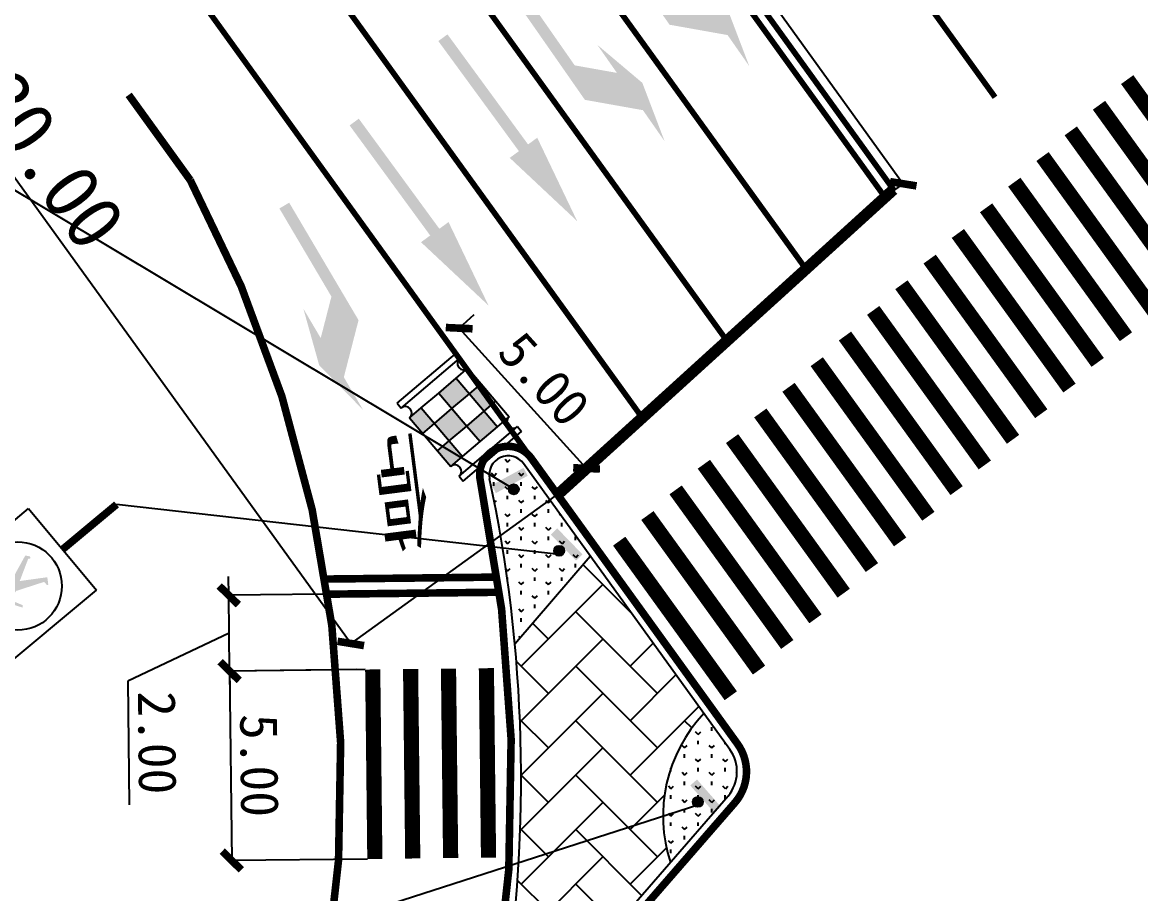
# Model space of a CAD drawing. Extents: x 529560 to 530007, y 3020699 to 3021211.
# Drawn here: x 529718.49 to 529748.01, y 3020920.55 to 3020943.54 of the extents above; entities that cross this region are included whole.
import ezdxf

# ---------------------------------------------------------------- set-up
doc = ezdxf.new("R2010")
doc.units = 0
doc.header["$LTSCALE"] = 0.5
doc.header["$PDMODE"] = 32
doc.linetypes.add('JTSS01', pattern=[6, 2, -4])
doc.linetypes.add('JTSS02', pattern=[2, 1, -1])
doc.layers.get('0').update_dxf_attribs({"linetype": 'CONTINUOUS'})
doc.layers.get('Defpoints').update_dxf_attribs({"linetype": 'CONTINUOUS'})
for name, color, linetype in [('@-交通信号', 7, 'CONTINUOUS'), ('@-交通标志', 7, 'CONTINUOUS'), ('@-设计标注', 7, 'CONTINUOUS'), ('@-隔离岛', 3, 'CONTINUOUS'), ('交通标志', 7, 'CONTINUOUS')]:
    doc.layers.add(name, color=color, linetype=linetype)
doc.layers.add('@-道路标线', color=7, linetype='CONTINUOUS', lineweight=0)
doc.styles.add('--黑体', font='simhei.ttf')
doc.styles.add('HT', font='rd.shx', dxfattribs={"bigfont": 'ht.shx'})
doc.styles.add('STYLE1', font='simhei.ttf', dxfattribs={"width": 0.8})
doc.dimstyles.new('标志标注', dxfattribs={"dimtxt": 1, "dimasz": 0.5, "dimexe": 0, "dimexo": 0, "dimgap": 0.25, "dimtad": 1, "dimzin": 0, "dimdsep": 46, "dimtxsty": '--黑体', "dimblk": 'ARCHTICK', "dimcen": 0.09, "dimadec": 0, "dimazin": 0, "dimtfac": 1, "dimtix": 1, "dimtmove": 2, "dimatfit": 0, "dimfxl": 1, "dimtolj": 1, "dimtzin": 0, "dimarcsym": 0})
pattern_1 = [(90, (-8.73892568052e-05, 1.53235159814e-05), (-0.3592099999896079, 0.3592100000103919), [0.09525, -0.6231699999999997]), (44.99999999834238, (-8.73892568052e-05, 1.53235159814e-05), (-0.359210244832374, 0.3592102448531581), [0.09525, -0.4127500000000002]), (134.9999999983423, (-8.73892568052e-05, 1.53235159814e-05), (-0.3592102448531581, -0.359210244832374), [0.09525, -0.41275])]

# ---------------------------------------------------------------- blocks, each defined once
blk = doc.blocks.new('_ArchTick')
at = {"color": 0, "linetype": 'ByBlock', "const_width": 0.4}
blk.add_lwpolyline([(-0.5, -0.5), (0.5, 0.5)], dxfattribs=at)
blk = doc.blocks.new('*D26')
at = {"layer": '@-设计标注', "color": 0, "linetype": 'Continuous', "lineweight": -2, "transparency": 16777216}
for p, q in [((529727.5416243556, 3020926.462683006), (529723.9639055992, 3020926.422273426)), ((529723.9639055992, 3020926.422273426), (529724.0203759446, 3020921.422592326)), ((529727.5980947008, 3020921.463001906), (529724.0203759446, 3020921.422592326))]:
    blk.add_line(p, q, dxfattribs=at)
at = {"layer": 'Defpoints', "color": 0, "linetype": 'Continuous', "transparency": 16777216}
for p in [(529727.5416243556, 3020926.462683006), (529727.5980947008, 3020921.463001906), (529724.0203759446, 3020921.422592326)]:
    blk.add_point(p, dxfattribs=at)
at = {"layer": '@-设计标注', "color": 0, "linetype": 'Continuous', "lineweight": -2, "transparency": 16777216, "xscale": 0.5, "yscale": 0.5, "zscale": 0.5}
for p, rotation in [((529723.9639055992, 3020926.422273426), 90.64711624901862), ((529724.0203759446, 3020921.422592326), 270.6471162490186)]:
    blk.add_blockref('_ArchTick', p, dxfattribs=dict(at, rotation=rotation))
at = {"layer": '@-设计标注', "color": 0, "linetype": 'Continuous', "transparency": 16777216, "insert": (529724.7477105563, 3020923.930966878), "char_height": 1, "attachment_point": 5, "rotation": 270.6471162490186, "style": '--黑体'}
blk.add_mtext('\\A1;5.00', dxfattribs=at)
blk = doc.blocks.new('*D66')
at = {"layer": '@-设计标注', "color": 0, "linetype": 'Continuous', "lineweight": -2, "transparency": 16777216}
for p, q in [((529715.141007263, 3020955.47500647), (529709.5999699098, 3020951.474333145)), ((529727.1612620894, 3020927.151483456), (529709.5999699098, 3020951.474333145)), ((529732.7022994428, 3020931.152156781), (529727.1612620894, 3020927.151483456))]:
    blk.add_line(p, q, dxfattribs=at)
at = {"layer": 'Defpoints', "color": 0, "linetype": 'Continuous', "transparency": 16777216}
for p in [(529715.141007263, 3020955.47500647), (529709.5999699098, 3020951.474333145), (529732.7022994428, 3020931.152156781)]:
    blk.add_point(p, dxfattribs=at)
at = {"layer": '@-设计标注', "color": 0, "linetype": 'Continuous', "lineweight": -2, "transparency": 16777216, "xscale": 0.5, "yscale": 0.5, "zscale": 0.5}
for p, rotation in [((529709.5999699098, 3020951.474333145), 125.829585820494), ((529727.1612620894, 3020927.151483456), 305.829585820494)]:
    blk.add_blockref('_ArchTick', p, dxfattribs=dict(at, rotation=rotation))
at = {"layer": '@-设计标注', "color": 0, "linetype": 'Continuous', "transparency": 16777216, "insert": (529719.1982099167, 3020939.903217654), "char_height": 1.5, "attachment_point": 5, "rotation": 305.829585820494, "style": '--黑体'}
blk.add_mtext('\\A1;30.00', dxfattribs=at)
blk = doc.blocks.new('*D113')
at = {"layer": '@-设计标注', "color": 0, "linetype": 'Continuous', "lineweight": -2, "transparency": 16777216}
for p, q in [((529723.9413174607, 3020928.422145864), (529723.9356704261, 3020928.922113974)), ((529727.2930217058, 3020928.460002659), (529723.9413174607, 3020928.422145864)), ((529723.9639055993, 3020926.422273425), (529723.9413174607, 3020928.422145864)), ((529723.9639055993, 3020926.422273425), (529723.9413174607, 3020928.422145864)), ((529723.9526115301, 3020927.422209645), (529721.2771662265, 3020926.153957296)), ((529727.3156098444, 3020926.46013022), (529723.9639055993, 3020926.422273425)), ((529723.9639055993, 3020926.422273425), (529723.969552634, 3020925.922305315)), ((529721.2771662265, 3020926.153957296), (529721.3140305763, 3020922.890120533))]:
    blk.add_line(p, q, dxfattribs=at)
at = {"layer": 'Defpoints', "color": 0, "linetype": 'Continuous', "transparency": 16777216}
for p in [(529723.9413174607, 3020928.422145864), (529727.2930217058, 3020928.460002659), (529727.3156098444, 3020926.46013022)]:
    blk.add_point(p, dxfattribs=at)
at = {"layer": '@-设计标注', "color": 0, "linetype": 'Continuous', "lineweight": -2, "transparency": 16777216, "xscale": 0.5, "yscale": 0.5, "zscale": 0.5}
for p, rotation in [((529723.9413174607, 3020928.422145864), 270.6471162620225), ((529723.9639055993, 3020926.422273425), 90.64711626202245)]:
    blk.add_blockref('_ArchTick', p, dxfattribs=dict(at, rotation=rotation))
at = {"layer": '@-设计标注', "color": 0, "linetype": 'Continuous', "transparency": 16777216, "insert": (529722.0511681853, 3020924.530572916), "char_height": 1, "attachment_point": 5, "rotation": 270.64711626202245, "style": '--黑体'}
blk.add_mtext('\\A1;2.00', dxfattribs=at)
blk = doc.blocks.new('*D120')
at = {"layer": '@-设计标注', "color": 0, "linetype": 'Continuous', "lineweight": -2, "transparency": 16777216}
for p, q in [((529732.0134337489, 3020950.759745132), (529732.9605700783, 3020951.443585143)), ((529732.9605700783, 3020951.443585143), (529741.7412161676, 3020939.282160297)), ((529740.7940798376, 3020938.598320285), (529741.7412161676, 3020939.282160297))]:
    blk.add_line(p, q, dxfattribs=at)
at = {"layer": 'Defpoints', "color": 0, "linetype": 'Continuous', "transparency": 16777216}
for p in [(529732.0134337489, 3020950.759745132), (529741.7412161676, 3020939.282160297), (529740.7940798376, 3020938.598320285)]:
    blk.add_point(p, dxfattribs=at)
at = {"layer": '@-设计标注', "color": 0, "linetype": 'Continuous', "lineweight": -2, "transparency": 16777216, "xscale": 0.5, "yscale": 0.5, "zscale": 0.5}
for p, rotation in [((529732.9605700783, 3020951.443585143), 125.829585814006), ((529741.7412161676, 3020939.282160297), 305.829585814006)]:
    blk.add_blockref('_ArchTick', p, dxfattribs=dict(at, rotation=rotation))
at = {"layer": '@-设计标注', "color": 0, "linetype": 'Continuous', "transparency": 16777216, "insert": (529737.9635192058, 3020945.805193656), "char_height": 1, "attachment_point": 5, "rotation": 305.82958581400595, "style": '--黑体'}
blk.add_mtext('\\A1;15.00', dxfattribs=at)
blk = doc.blocks.new('*D126')
at = {"layer": '@-设计标注', "color": 0, "linetype": 'Continuous', "lineweight": -2, "transparency": 16777216}
for p, q in [((529730.4058492819, 3020935.821185411), (529730.0218634806, 3020935.472321083)), ((529733.384099802, 3020931.771595895), (529730.0218634806, 3020935.472321083)), ((529733.7680856034, 3020932.120460224), (529733.384099802, 3020931.771595895))]:
    blk.add_line(p, q, dxfattribs=at)
at = {"layer": 'Defpoints', "color": 0, "linetype": 'Continuous', "transparency": 16777216}
for p in [(529730.4058492819, 3020935.821185411), (529730.0218634806, 3020935.472321083), (529733.7680856034, 3020932.120460224)]:
    blk.add_point(p, dxfattribs=at)
at = {"layer": '@-设计标注', "color": 0, "linetype": 'Continuous', "lineweight": -2, "transparency": 16777216, "xscale": 0.5, "yscale": 0.5, "zscale": 0.5}
for p, rotation in [((529730.0218634806, 3020935.472321083), 132.2562279915653), ((529733.384099802, 3020931.771595895), 312.2562279915653)]:
    blk.add_blockref('_ArchTick', p, dxfattribs=dict(at, rotation=rotation))
at = {"layer": '@-设计标注', "color": 0, "linetype": 'Continuous', "transparency": 16777216, "insert": (529732.2622485373, 3020934.130071731), "char_height": 1, "attachment_point": 5, "rotation": 312.2562279915653, "style": '--黑体'}
blk.add_mtext('\\A1;5.00', dxfattribs=at)
blk = doc.blocks.new('A$C3C3D2F93')
at = {"layer": '@-交通信号', "linetype": 'ByBlock', "lineweight": -3}
for points in [[(0.636612563422329, 0.3842590611756122, 1), (0.3716990666451812, 0.3842590611756122, 1)], [(0.9557559565391784, 1.4572398186e-06), (0.9610744601823172, 0.2359415198560555), (0.0053170975315879, 0.2574859704525352), (-1.4061115508e-06, 0.0215459078362983)]]:
    blk.add_hatch(color=14, dxfattribs=at).paths.add_polyline_path(points)
at = {"layer": '@-交通信号', "color": 14}
blk.add_circle((0.5041558150337551, 0.3842590611756122), 0.1324567483885739, dxfattribs=at)
blk = doc.blocks.new('A$C20262908')
at = {"layer": '@-交通信号'}
h = blk.add_hatch(color=256, dxfattribs=at)
h.paths.add_polyline_path([(1.600634182977955, 6.210089854750548), (1.705974536656867, 6.036182656142044), (1.722252771200146, 5.788063367348513), (1.783296591835095, 5.820603752945316), (1.803644825937225, 6.129735790658742), (1.677487626147921, 6.40226023318246), (1.522953392297494, 6.443348794025952), (1.539121309353504, 6.503948328609113), (1.559469543572049, 6.569028828933368), (1.543190867931115, 6.630041577809607), (1.50249528151471, 6.668258827921817), (1.4451141829486, 6.683922750657076), (1.38773308432428, 6.668258827921817), (1.347037497966083, 6.630041577809607), (1.330758822383359, 6.569028828918817), (1.351107056601904, 6.503948328623665), (1.367274973599705, 6.443348794025952), (1.212740739749278, 6.402260233167907), (1.086583539901766, 6.12973579064419), (1.106931774120311, 5.820603752959868), (1.167975594697054, 5.788063367348513), (1.184253829240333, 6.036182656156597), (1.289594182861037, 6.210089854750548), (1.289594182919245, 5.821289854720817), (1.167975594697054, 5.121449854748789), (1.123162375413812, 5.111061243893344), (1.111001332639715, 5.043705771851818), (1.289594182861037, 5.043689854719559), (1.445114183006808, 5.821289854735367), (1.600634182977955, 5.043689854734112), (1.77922703308286, 5.043705771851818), (1.767065990541594, 5.111061243893344), (1.722252771200146, 5.121449854734237), (1.600634182977955, 5.821289854735367)])
h.paths.add_polyline_path([(1.34106393100228, 3.490382939213303), (1.054025306541007, 2.77457599552872), (0.9442910053185188, 2.772835227675385), (0.9251309569808654, 2.74149842619954), (1.09574236231856, 2.633318344771395), (1.483963789942207, 3.257059906376525), (1.792364179098511, 2.70947301101114), (1.763338306744116, 2.676835374310029), (1.766966816445345, 2.651450395249411), (1.810505404311696, 2.633318344756844), (1.908468109148088, 2.713099204396712), (1.603695788711774, 3.492776020968448), (1.618208945437799, 3.873548539457258), (1.770594885165337, 3.713986820206627), (1.810498788719995, 3.449985530372941), (1.875968094391281, 3.490115837266785), (1.846787854970898, 3.801020337486988), (1.705286562268156, 4.004099086261704), (1.534759397211018, 4.062121431095873), (1.527502818906214, 4.105638460605405, 0.2072279350689316), (1.536862318520434, 4.304035340261178, 0.0711061981058181), (1.521611607924568, 4.326142171543324, 0.0975891202728249), (1.505733524973038, 4.337728110942406, 0.0222332267681968), (1.486810258298645, 4.345536458946297, 0.0407986121601978), (1.476032406731974, 4.34846528415801, 0.0459787038497324), (1.447806362877599, 4.351066376824745, 0.0363583218134128), (1.41208339674631, 4.34846528415801, 0.02830864803348), (1.392890011018607, 4.344535183176049, 0.0246906909628924), (1.371488369477446, 4.337728110942406, 0.079384576499933), (1.346410269907209, 4.323510421760147, 0.1243502617140169), (1.335183425340801, 4.308716938496218, 0.0811445592898371), (1.330410815717186, 4.289198379570733, 0.0695555518301039), (1.331837628094945, 4.265841116182854, 0.0047304574096672), (1.333952440822031, 4.255887759267353, 0.0090106909384495), (1.335205918760038, 4.250694593662045, 0.057141586892112), (1.34128549468005, 4.234974404491366, -0.0682413411958788), (1.34609056584304, 4.221683421244961, -0.1243534000053011), (1.345359178900252, 4.201817645167466, 0.0894556629479959), (1.34246246080147, 4.174540697888004, 0.0148189027599731), (1.344483915891031, 4.154845142227713, -0.0224194918720017), (1.346325109654571, 4.133755183167521, 0.0428473774026392), (1.34609056584304, 4.123770511127077, 0.1828745618122536), (1.348471540142782, 4.118494326496147, 0.101618928131842), (1.356975653790867, 4.112891118275002, 0.0299215739039949), (1.400514241773635, 4.103438784644822), (1.400514241773635, 4.058495237710302), (1.29235360311577, 4.032564406326854), (1.221502177009823, 3.939619158991262), (1.110796685970854, 3.793562070917686), (1.070942621037829, 3.758154267357893), (0.8960283421329219, 3.647504982844112), (0.9491668014670722, 3.607671034536907), (1.139280950243119, 3.706733891638577), (1.186076243582647, 3.731598482423577), (1.292353603173977, 3.875442362681496)])
for p, q in [((-5.97242033109e-05, 7.46323644767108), (-5.97242033109e-05, 1.854004647713735)), ((2.804556175717151, 7.46323644767108), (-5.97242033109e-05, 7.46323644767108)), ((2.804556175717151, 7.46323644767108), (2.804556175717151, 1.854004647713735)), ((2.804556175775359, 4.658620547692406), (-5.97242615186e-05, 4.658620547721512)), ((2.804556175717151, 1.854004647713735), (-5.97242033109e-05, 1.854004647713735))]:
    blk.add_line(p, q, dxfattribs=at)
at = {"layer": '@-交通信号', "const_width": 0.2, "flags": 128}
blk.add_lwpolyline([(1.402248225756919, 1.854004647713735), (1.402248225756919, 0)], dxfattribs=at)
at = {"layer": '@-交通信号', "color": 1}
blk.add_circle((1.402248225698712, 6.060928497652638), 1.166399999991831, dxfattribs=at)
at = {"layer": '@-交通信号', "color": 3}
blk.add_circle((1.418040356831625, 3.383721678357686), 1.166399999991831, dxfattribs=at)
blk = doc.blocks.new('人行灯')
at = {"layer": '@-交通信号', "rotation": 335.5426217795846}
blk.add_blockref('A$C20262908', (502933.8473118571, 73806.93248637827), dxfattribs=at)
at = {"layer": '@-交通信号', "style": 'HT', "width": 0.6}
blk.add_text('行人灯', height=1.499999999999999, rotation=336.8116892374417, dxfattribs=at).set_placement((502938.1296336069, 73809.25216818527))
blk = doc.blocks.new('A$C348E0356')
at = {"layer": '交通标志', "lineweight": 15}
h = blk.add_hatch(color=1, dxfattribs=at)
h.paths.add_polyline_path([(3.003229652764275, 1.581825583154568), (2.699315253586973, 2.053429645515278), (2.345612207427619, 1.825493846656171), (2.649526606546714, 1.35388978429546)])
h.paths.add_polyline_path([(1.699794109328649, 2.827652479812969), (2.00370850827312, 2.356048417277634), (2.357411554490681, 2.58398421613674), (2.053497155546209, 3.055588278657522)])
h.paths.add_polyline_path([(2.00370850827312, 2.356048417277634), (1.473153939063194, 2.014144718996249), (1.815057638159487, 1.483590148374786), (2.345612207427619, 1.825493846656171), (2.212649657740256, 2.031820624353712)])
h.paths.add_polyline_path([(2.11897203727858, 1.011986086014075), (1.815057638159487, 1.483590148374786), (1.284503068891353, 1.141686450093402), (1.588417468068655, 0.6700823877326914)])
h.paths.add_polyline_path([(1.169239540060515, 2.485748781531583), (0.6386849708505907, 2.143845083250199), (0.9425993697950616, 1.672241020714864), (1.473153939063194, 2.014144718996249)])
h.paths.add_polyline_path([(0.9425993697950616, 1.672241020714864), (0.5888963236357087, 1.444305221855755), (0.9308000227320008, 0.9137506512342952), (1.284503068891353, 1.141686450093402), (1.151540519262198, 1.348013227790942)])
at = {"layer": '交通标志', "lineweight": 25}
for p, q in [((1.768577406415715, 3.497717086982446), (6.21755607426e-05, 2.358038092701462)), ((1.863550656125879, 3.350340817545656), (1.768577406415715, 3.497717086982446)), ((1.863550656125879, 3.350340817545656), (0.0950354252709076, 2.210661823264671)), ((1.699794109328649, 2.827652479812969), (1.169239540060515, 2.485748781531583)), ((2.053497155546209, 3.055588278657522), (1.699794109328649, 2.827652479812969)), ((2.00370850827312, 2.356048417277634), (1.699794109328649, 2.827652479812969)), ((2.357411554490681, 2.58398421613674), (2.053497155546209, 3.055588278657522)), ((1.169239540060515, 2.485748781531583), (0.6386849708505907, 2.143845083250199)), ((1.473153939063194, 2.014144718996249), (1.169239540060515, 2.485748781531583)), ((2.357411554490681, 2.58398421613674), (2.00370850827312, 2.356048417277634)), ((2.699315253586973, 2.053429645515278), (2.357411554490681, 2.58398421613674)), ((0.0950354252709076, 2.210661823264671), (6.21755607426e-05, 2.358038092701462)), ((2.00370850827312, 2.356048417277634), (1.473153939063194, 2.014144718996249)), ((2.345612207427619, 1.825493846656171), (2.00370850827312, 2.356048417277634)), ((3.003229652764275, 1.581825583154568), (2.566352703957818, 2.259756423212819)), ((0.6386849708505907, 2.143845083250199), (0.2849819246330298, 1.91590928439109)), ((0.5888963236357087, 1.444305221855755), (0.2849819246330298, 1.91590928439109)), ((0.9425993697950616, 1.672241020714864), (0.6386849708505907, 2.143845083250199)), ((1.473153939063194, 2.014144718996249), (0.9425993697950616, 1.672241020714864)), ((1.815057638159487, 1.483590148374786), (1.473153939063194, 2.014144718996249)), ((2.649526606546714, 1.35388978429546), (2.212649657740256, 2.031820624353712)), ((2.699315253586973, 2.053429645515278), (2.345612207427619, 1.825493846656171)), ((0.9425993697950616, 1.672241020714864), (0.5888963236357087, 1.444305221855755)), ((1.284503068891353, 1.141686450093402), (0.9425993697950616, 1.672241020714864)), ((2.11897203727858, 1.011986086014075), (1.68209508853033, 1.689916926072328)), ((2.345612207427619, 1.825493846656171), (1.815057638159487, 1.483590148374786)), ((3.003229652764275, 1.581825583154568), (2.649526606546714, 1.35388978429546)), ((0.9308000227320008, 0.9137506512342952), (0.5888963236357087, 1.444305221855755)), ((1.588417468068655, 0.6700823877326914), (1.151540519262198, 1.348013227790942)), ((1.815057638159487, 1.483590148374786), (1.284503068891353, 1.141686450093402)), ((3.193176151951773, 1.287073044106364), (1.424660921038593, 0.1473940498253796)), ((2.649526606546714, 1.35388978429546), (2.11897203727858, 1.011986086014075)), ((3.288149401603732, 1.139696774669572), (3.193176151951773, 1.287073044106364)), ((1.234714421851094, 0.442146588873584), (0.7978374730446376, 1.120077428931835)), ((1.284503068891353, 1.141686450093402), (0.9308000227320008, 0.9137506512342952)), ((3.288149401603732, 1.139696774669572), (1.519634170748758, 1.7780388589e-05)), ((2.11897203727858, 1.011986086014075), (1.588417468068655, 0.6700823877326914)), ((1.588417468068655, 0.6700823877326914), (1.234714421851094, 0.442146588873584)), ((1.519634170748758, 1.7780388589e-05), (1.424660921038593, 0.1473940498253796))]:
    blk.add_line(p, q, dxfattribs=at)
for centre, major_axis, ratio, start_param, end_param in [((1.958523905836044, 3.202964548094313), (0.0132628393479032, 0.1748249984116091), 0.9999999976595978, 0.648165981041317, 3.789758634631108), ((0.1900086749810725, 2.06328555382788), (-0.1748249984686601, 0.0132628393522313), 0.999999997006934, 2.218962305269292, 5.360554958859085), ((3.098202902416232, 1.434449313717776), (-0.1748249984686601, 0.0132628393522313), 0.999999997006934, -0.9226303483204992, 2.218962305269292), ((1.329687671561259, 0.2947703194367932), (0.0132628393608787, 0.1748249985826468), 0.9999999959073038, 3.789758633994535, 6.931351287584327)]:
    blk.add_ellipse(centre, major_axis=major_axis, ratio=ratio, start_param=start_param, end_param=end_param, dxfattribs=at)
blk = doc.blocks.new('A$C174B43BA')
at = {"layer": '交通标志', "linetype": 'ByBlock', "lineweight": -3}
for points in [[(0.6366147921982129, 0.3842561724922007, 1), (0.3717012954210651, 0.3842561724922007, 1)], [(0.955758185315062, -1.431443593e-06), (0.9610766889582008, 0.2359386311726439), (0.0053193263074718, 0.2574830817691236), (8.226643331e-07, 0.0215430191528867)]]:
    blk.add_hatch(color=14, dxfattribs=at).paths.add_polyline_path(points)
at = {"layer": '交通标志', "color": 14}
blk.add_circle((0.504158043809639, 0.3842561724922007), 0.1324567483885739, dxfattribs=at)

msp = doc.modelspace()

# ---------------------------------------------------------------- hatches: boundary and pattern name
at = {"layer": '@-道路标线', "linetype": 'Continuous'}
for points in [[(529733.4649142625, 3020946.763770522), (529733.3418944087, 3020946.677944448), (529735.5733725965, 3020943.479428392), (529737.1049094419, 3020943.206674122), (529737.6770833383, 3020942.386541795), (529737.0896580453, 3020943.927623061), (529735.9033442622, 3020944.928951996), (529736.4183007609, 3020944.190832919), (529735.3044557958, 3020944.389199639), (529735.2298530404, 3020944.496132395, 0.577350269189626), (529735.6706618536, 3020945.437242163), (529735.3559662132, 3020945.888314938), (529735.6020059091, 3020946.059967114), (529734.2030333524, 3020947.278727037), (529734.8638868133, 3020945.545010604), (529735.1099265108, 3020945.716662774), (529735.2529699843, 3020945.511629694, -1), (529734.7608905936, 3020945.16832535), (529733.587934098, 3020946.84959663)], [(529729.5919257054, 3020943.136569308), (529729.4708902747, 3020943.04796669), (529731.5973533035, 3020940.143116456), (529731.3552824549, 3020939.965911194), (529733.1360307646, 3020938.29515224), (529732.0814950143, 3020940.497526959), (529731.839424162, 3020940.320321702), (529729.7129611318, 3020943.225171933)], [(529727.2511694882, 3020940.911108439), (529727.1301340575, 3020940.822505819), (529729.2565970857, 3020937.917655589), (529729.0145262373, 3020937.740450325), (529730.7952745471, 3020936.069691371), (529729.7407387965, 3020938.272066089), (529729.498667944, 3020938.094860832), (529727.3722049146, 3020940.999711064)], [(529725.4065162314, 3020938.706994505), (529725.277342134, 3020938.63074451), (529726.64984178, 3020936.305611241), (529726.3675799456, 3020935.210016316), (529725.9100800782, 3020935.985060727), (529726.3281156804, 3020934.489986747), (529727.4859129993, 3020933.315463271), (529726.9775798022, 3020934.17662374), (529727.3656898147, 3020935.683066781), (529725.5356902772, 3020938.783244482)]]:
    msp.add_hatch(color=7, dxfattribs=at).paths.add_polyline_path(points)
at = {"layer": '@-道路标线', "linetype": 'Continuous', "extrusion": (-1e-16, -1e-16, -1)}
msp.add_hatch(color=7, dxfattribs=at).paths.add_polyline_path([(-529731.40207673, 3020944.535558925), (-529731.5250965696, 3020944.621385025), (-529733.0699660977, 3020942.407027736), (-529734.183811074, 3020942.208660997), (-529733.6688545626, 3020942.946780092), (-529734.8551683443, 3020941.945451156), (-529735.4425936525, 3020940.404369874), (-529734.8704197552, 3020941.2245022), (-529733.3388829046, 3020941.497256475), (-529731.2790568757, 3020944.449732849)])
at = {"layer": '@-隔离岛', "linetype": 'Continuous'}
h = msp.add_hatch(dxfattribs=at)
h.set_pattern_fill('GRASS', color=256, scale=0.02, angle=-1.6576033e-09, style=0)
h.set_pattern_definition(pattern_1)
h.paths.add_polyline_path([(529733.4786282659, 3020929.458633351), (529731.7187356323, 3020931.89613075, 0.8110280162637977), (529730.8242840319, 3020931.499472456, -0.0289420261177656), (529731.489715791, 3020927.144491742)])
h = msp.add_hatch(dxfattribs=at)
h.set_pattern_fill('AR-HBONE', color=30, scale=0.01, angle=-1.6576033e-09, style=0)
h.set_pattern_definition([(44.99999999834238, (-8.73892568052e-05, 1.53235159814e-05), (4.15682e-11, 1.436840979371064), [3.048, -1.016]), (134.9999999983423, (0.7183326110243798, 0.7184353228658438), (4.15682e-11, 1.436840979371064), [3.047999999999998, -1.015999999999999])])
h.paths.add_polyline_path([(529736.4801196816, 3020925.301489118), (529733.4786282664, 3020929.458633351), (529731.489715791, 3020927.144491742, -0.0620656023829214), (529731.2051585477, 3020917.72959875, 0.7523919058324919), (529732.0765573708, 3020917.324752799), (529735.5958949116, 3020921.372681543, -0.2758485774193368)])
h = msp.add_hatch(dxfattribs=at)
h.set_pattern_fill('GRASS', color=256, scale=0.02, angle=-1.6576033e-09, style=0)
h.set_pattern_definition(pattern_1)
h.paths.add_polyline_path([(529737.164403245, 3020924.353738455), (529736.4801196813, 3020925.301489118, 0.2758485774132189), (529735.5958949116, 3020921.372681543), (529737.1083025421, 3020923.112247086, 0.3484023761412853)])

# ---------------------------------------------------------------- linework, layer by layer
at = {"layer": '@-交通信号', "linetype": 'Continuous'}
for p, q in [((529732.6567315825, 3020929.498057062), (529720.979934979, 3020930.82000751)), ((529736.3430086948, 3020922.894542771), (529703.1043733838, 3020912.186303572))]:
    msp.add_line(p, q, dxfattribs=at)
at = {"layer": '@-交通标志'}
msp.add_line((529731.4620498827, 3020931.218744582), (529713.6648297382, 3020941.876314389), dxfattribs=at)
at = {"layer": '@-道路标线', "color": 7, "linetype": 'JTSS01', "ltscale": 2, "const_width": 0.1499999999999999, "flags": 128}
msp.add_lwpolyline([(529744.1637261802, 3020941.565257815), (529715.8449917214, 3020980.787446853)], dxfattribs=at)
at = {"layer": '@-道路标线', "color": 7, "linetype": 'Continuous', "flags": 128}
for points, const_width in [([(529739.1733950854, 3020937.0313701), (529722.184960462, 3020960.560797067)], 0.1499999999999999), ([(529737.0878835829, 3020935.136611054), (529719.9148278247, 3020958.92174313)], 0.1499999999999999), ([(529734.8534069732, 3020933.106512076), (529717.4825428557, 3020957.165613913)], 0.1499999999999999), ([(529731.921415236, 3020932.042489824), (529715.0502578872, 3020955.409484694)], 0.1499999999999999), ([(529722.9267907987, 3020939.375372671), (529721.3001208408, 3020941.628353174)], 0.1999999999999999), ([(529732.6189303636, 3020931.076413101), (529741.4823542491, 3020939.129139043)], 0.2999999999999998), ([(529737.3671122056, 3020924.500056871), (529731.9214175957, 3020932.042486557)], 0.1999999999999999), ([(529731.0306311862, 3020928.902243686), (529726.4092886922, 3020928.850046595)], 0.1999999999999999), ([(529731.0852214901, 3020928.502834757), (529726.4769705287, 3020928.450785533)], 0.1999999999999999)]:
    msp.add_lwpolyline(points, dxfattribs=dict(at, const_width=const_width))
at = {"layer": '@-道路标线', "color": 30, "linetype": 'Continuous', "ltscale": 0.08, "const_width": 0.1499999999999999, "flags": 128}
msp.add_lwpolyline([(529741.4823542491, 3020939.129139043), (529732.7177872158, 3020951.268293972)], dxfattribs=at)
at = {"layer": '@-道路标线', "color": 30, "linetype": 'JTSS02', "ltscale": 4.5, "const_width": 0.1499999999999999, "flags": 128}
msp.add_lwpolyline([(529741.258906588, 3020938.926129144), (529732.4745587189, 3020951.09268105)], dxfattribs=at)
at = {"layer": '@-道路标线', "color": 7, "linetype": 'Continuous', "const_width": 0.3999999999999999}
for points in [[(529750.596232643, 3020937.951805734), (529747.6508417157, 3020942.031249322)], [(529749.8514071062, 3020937.275106075), (529746.906016179, 3020941.354549663)], [(529749.10658157, 3020936.598406416), (529746.1611906429, 3020940.677850004)], [(529748.3617560331, 3020935.921706756), (529745.4163651058, 3020940.001150346)], [(529747.6169304968, 3020935.245007097), (529744.6715395697, 3020939.324450686)], [(529747.6169304968, 3020935.245007097), (529744.6715395697, 3020939.324450686)], [(529746.8721049599, 3020934.568307438), (529743.9267140325, 3020938.647751028)], [(529746.1272794236, 3020933.891607779), (529743.181888496, 3020937.971051367)], [(529745.3824538863, 3020933.214908121), (529742.4370629594, 3020937.294351709)], [(529744.63762835, 3020932.538208461), (529741.6922374225, 3020936.617652051)], [(529743.8928028137, 3020931.861508803), (529740.9474118861, 3020935.940952391)], [(529743.1479772768, 3020931.184809143), (529740.2025863496, 3020935.264252732)], [(529742.40315174, 3020930.508109484), (529739.4577608127, 3020934.587553073)], [(529741.6583262035, 3020929.831409826), (529738.7129352764, 3020933.910853415)], [(529740.9135006669, 3020929.154710166), (529737.9681097395, 3020933.234153755)], [(529740.1686751303, 3020928.478010508), (529737.2232842029, 3020932.557454098)], [(529739.4238495935, 3020927.801310848), (529736.4784586664, 3020931.880754438)], [(529738.6790240569, 3020927.124611189), (529735.7336331297, 3020931.204054777)], [(529737.9341985203, 3020926.44791153), (529734.9888075931, 3020930.52735512)], [(529737.1893729836, 3020925.771211872), (529734.2439820565, 3020929.850655461)], [(529727.7396567777, 3020926.464919739), (529727.796127123, 3020921.465238641)], [(529728.7395929977, 3020926.476213809), (529728.796063343, 3020921.47653271)], [(529729.7395292178, 3020926.487507878), (529729.7959995628, 3020921.487826779)], [(529730.7394654376, 3020926.498801947), (529730.7959357831, 3020921.499120849)]]:
    msp.add_lwpolyline(points, dxfattribs=at)
at = {"layer": '@-道路标线', "color": 7, "linetype": 'Continuous', "const_width": 0.1999999999999999, "flags": 128}
for points in [[(529718.7337994925, 3020901.712592116, 0.3118200414627375), (529722.9267907987, 3020939.375372671)], [(529731.9214344133, 3020932.042463263, 0.8110458872505601), (529730.5797523994, 3020931.447469759)], [(529730.9581243743, 3020917.767992984, 0.0911713204479814), (529730.5797523987, 3020931.447469759)], [(529737.3106384954, 3020922.964212236, 0.3436974404459993), (529737.3670751129, 3020924.500108245)]]:
    msp.add_lwpolyline(points, format="xyb", dxfattribs=at)
at = {"layer": '@-道路标线', "color": 7, "linetype": 'Continuous', "const_width": 0.1999999999999999, "elevation": 1475.285, "flags": 128}
msp.add_lwpolyline([(529732.2652226088, 3020917.160724057), (529737.3107553939, 3020922.964076806)], dxfattribs=at)
at = {"layer": '@-隔离岛', "linetype": 'Continuous', "flags": 128}
for points in [[(529731.7187412105, 3020931.896123024, 0.8110458872505601), (529730.8242865343, 3020931.499460686)], [(529731.2051585477, 3020917.72959875, 0.0911713204479814), (529730.8242865343, 3020931.499460686)], [(529736.4801196813, 3020925.301489118, 0.2758485774172975), (529735.5958949114, 3020921.372681543)], [(529737.1192391142, 3020923.1250422, 0.3436974404459993), (529737.164388408, 3020924.353759006)]]:
    msp.add_lwpolyline(points, format="xyb", dxfattribs=at)
for points in [[(529737.1644217916, 3020924.35371277), (529731.7187271818, 3020931.896142454)], [(529731.4897157907, 3020927.144491742), (529733.4786282664, 3020929.458633351)]]:
    msp.add_lwpolyline(points, dxfattribs=at)
at = {"layer": '@-隔离岛', "linetype": 'Continuous', "elevation": 1475.285, "flags": 128}
msp.add_lwpolyline([(529732.0765573708, 3020917.324752799), (529737.1220901556, 3020923.128105547)], dxfattribs=at)

# ---------------------------------------------------------------- block references
at = {"layer": '@-交通信号'}
for name, p, rotation in [('人行灯', (1014758.64652518, 2868846.704264374), 154.2424887709667), ('A$C3C3D2F93', (529733.2903083462, 3020929.518270825), 135.5133179589284), ('A$C3C3D2F93', (529736.9439223025, 3020922.856054514), 132.5133179474544), ('人行灯', (473416.6989245777, 2515719.552566445), 75.29177731061003)]:
    msp.add_blockref(name, p, dxfattribs=dict(at, rotation=rotation))
at = {"layer": '@-交通标志', "lineweight": 0, "ltscale": 0.5, "xscale": 0.9599999997002064, "yscale": 0.9600000000946608, "zscale": 0.9600000000000364, "rotation": 187.6067548736635}
msp.add_blockref('A$C348E0356', (529731.3684810875, 3020934.99131679), dxfattribs=at)
at = {"layer": '@-交通标志', "rotation": 209.923981727542}
msp.add_blockref('A$C174B43BA', (529731.7073112217, 3020931.80327432), dxfattribs=at)

# ---------------------------------------------------------------- texts
at = {"layer": '@-道路标线', "color": 7, "ltscale": 10, "style": 'STYLE1', "width": 0.4}
msp.add_text('停', height=2.43004224725941, rotation=187.3177767823086, dxfattribs=at).set_placement((529729.0082633104, 3020932.466026948))

# ---------------------------------------------------------------- dimensions: what is measured, and where the dimension line sits
at = {"layer": '@-设计标注', "linetype": 'Continuous'}
for p1, p2, distance, override, picture, middle in [((529732.7022994426, 3020931.152156781), (529715.141007263, 3020955.47500647), 6.834360394475002, {"dimtxt": 1.5, "dimtmove": 1}, '*D66', (529719.1982099167, 3020939.903217654)), ((529732.0134337484, 3020950.759745131), (529740.7940798376, 3020938.598320285), 1.168205628205711, {"dimtmove": 1}, '*D120', (529737.9635192058, 3020945.805193656)), ((529733.7680856036, 3020932.120460225), (529730.4058492822, 3020935.821185412), 0.5187980492562555, {"dimtmove": 1}, '*D126', (529732.2622485373, 3020934.130071731)), ((529727.5416243555, 3020926.462683007), (529727.5980947008, 3020921.463001906), -3.57794695784737, {"dimtmove": 1}, '*D26', (529724.7477105563, 3020923.930966878))]:
    dim = msp.add_aligned_dim(p1=p1, p2=p2, distance=distance, dimstyle='标志标注', override=override, dxfattribs=at)
    dim.commit()
    dim.dimension.update_dxf_attribs({"geometry": picture, "text_midpoint": middle})
dim = msp.add_linear_dim(base=(529723.9413174607, 3020928.422145864), p1=(529727.3156098444, 3020926.46013022), p2=(529727.2930217058, 3020928.460002659), angle=90.64711626202246, dimstyle='标志标注', override={"dimtmove": 1}, dxfattribs=at)
dim.commit()
dim.dimension.update_dxf_attribs({"geometry": '*D113', "text_midpoint": (529721.2799897435, 3020925.903973241), "dimtype": 161})

doc.saveas('drawing.dxf')
